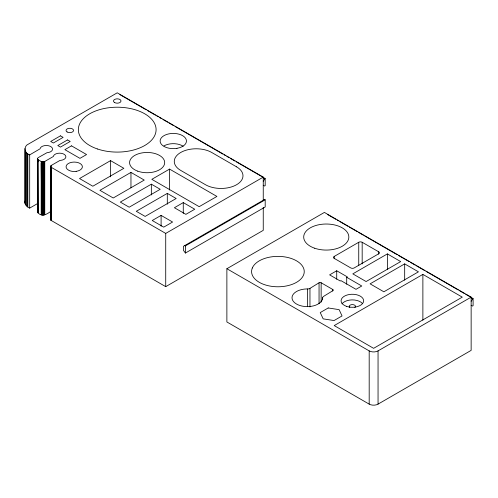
<?xml version="1.0" encoding="UTF-8"?>
<svg xmlns="http://www.w3.org/2000/svg" width="498" height="498" viewBox="0 0 498 498"><rect width="100%" height="100%" fill="white"/><g stroke="black" fill="none" stroke-linecap="round" stroke-linejoin="round"><path stroke-width="0.75" d="M263.249 200.246L263.249 177.114L117.235 92.815L28.579 144.003C23.151 146.144 24.446 153.49 29.681 154.878L40.058 148.809A6.269 3.617 0 0 1 46.438 145.497A6.269 3.617 0 0 1 52.564 148.97A6.269 3.617 0 0 1 46.949 152.718L38.103 157.692L37.369 158.719L38.103 159.74L38.103 212.976C42.243 217.495 47.596 213.804 51.369 210.947M38.103 159.74L41.203 161.533L41.203 214.769M37.456 203.62L29.681 208.114C26.904 206.95 23.916 204.037 25.193 200.781M322.636 297.835L322.611 298.42A15.32 8.846 0 0 1 306.749 306.612A15.32 8.846 0 0 1 292.015 297.748A15.32 8.846 0 0 1 306.849 288.933L307.596 288.946A3.156 1.824 0 0 0 309.961 288.373L319.056 282.789A1.457 0.84 0 0 1 321.148 282.771L332.757 289.475A1.556 0.896 0 0 1 332.795 290.72L323.712 296.31A3.984 2.297 0 0 0 322.636 297.835L322.636 299.385M38.109 161.806L37.705 159.441L38.103 212.976L37.369 211.949L37.705 211.227M263.249 207.355L263.249 230.35L165.722 286.655L51.001 220.353L50.665 219.63L50.665 166.394L51.4 165.367L60.009 160.4L61.024 160.319A6.269 3.617 0 0 0 65.823 156.347A6.269 3.617 0 0 0 59.474 153.179A6.269 3.617 0 0 0 53.354 156.49L44.235 161.763L41.203 161.533M50.665 219.63L51.001 218.908M263.249 181.21L265.197 178.527L265.197 185.679L264.594 186.028L263.249 185.25M471.145 301.24L473.1 298.557L473.1 305.71L472.496 306.058L471.145 305.28M110.568 160.63L79.537 178.545L92.833 186.221L123.865 168.305L110.568 160.63L110.568 176.827M130.962 172.401L99.93 190.317L113.227 197.992L144.258 180.077L130.962 172.401L130.962 187.833M169.563 169.096L151.834 179.33L199.188 206.67L216.916 196.436L169.563 169.096L169.563 190.037M151.348 184.173L120.317 202.088L129.187 207.205L160.219 189.29L151.348 184.173L151.348 194.973M167.309 193.386L136.278 211.301L145.142 216.418L176.174 198.503L167.309 193.386L167.309 204.186M161.103 215.397L152.239 220.514L163.724 227.144L172.588 222.027L161.103 215.397L161.103 226.198M183.27 202.599L174.4 207.722L185.885 214.352L194.755 209.228L183.27 202.599L183.27 213.399M50.665 166.394L51.4 167.415L165.722 233.419L263.249 177.114M184.802 245.533L185.405 245.888L265.197 199.816L265.197 206.969L185.405 253.04L183.451 250.357L183.451 246.311L264.594 199.468L265.197 199.816M226.876 268.727L324.403 212.422L471.145 297.144L471.145 350.38L378.05 404.127A6.269 3.617 0 0 1 369.186 404.127L226.876 321.963L226.876 268.727L369.186 350.891A6.269 3.617 0 0 0 378.05 350.891L471.145 297.144M334.251 258.73L334.251 256.414L358.741 242.271A2.428 1.401 0 0 1 362.177 242.271L378.692 251.807L378.692 254.123M346.695 277.299L347.361 276.913L336.716 270.775L329.626 274.865L340.265 281.009L340.931 280.623L356.002 289.326L361.766 286.001L346.695 277.299L346.695 284.209M387.388 253.905L352.814 273.869L366.111 281.544L400.685 261.581L387.388 253.905L387.388 269.418M404.675 263.884L370.101 283.848L383.871 291.797L418.445 271.833L404.675 263.884L404.675 280.175M422.877 274.392L334.22 325.58L373.618 348.332L462.281 297.144L422.877 274.392L422.877 320.152M119.862 94.614L146.107 109.765M147.452 110.544L155.525 115.206M156.87 115.978L158.215 116.756M159.559 117.534L161.582 118.698M162.927 119.476L167.633 122.197M168.984 122.975L173.69 125.695M175.035 126.467L222.811 154.05M224.156 154.828L225.501 155.606M226.845 156.384L228.868 157.549M230.213 158.327L234.919 161.041M236.27 161.819L265.197 178.527M327.765 214.644L335.839 219.307M337.183 220.085L338.528 220.863M339.873 221.635L347.946 226.297M349.297 227.076L357.371 231.738M358.716 232.516L363.422 235.23M364.773 236.008L397.068 254.659M398.412 255.437L409.175 261.649M410.526 262.427L415.232 265.148M416.577 265.92L424.657 270.582M426.002 271.36L458.297 290.01M459.642 290.782L464.354 293.503M465.698 294.281L473.1 298.557M263.249 178.097L264.594 178.875M471.145 298.128L472.49 298.906M378.05 350.891L378.05 404.127M369.186 350.891L369.186 404.127M362.177 242.271L362.177 263.909M358.741 242.271L358.741 265.453M336.716 270.775L336.716 279.216M332.757 289.475L332.757 291.019M321.148 282.771L321.148 302.087M319.056 282.789L319.056 303.649M309.961 288.373L309.961 306.917M307.596 288.946L307.596 306.718M185.405 245.888L185.405 253.04M165.722 233.419L165.722 286.655M51.4 167.415L51.4 220.651M51.001 165.672L51.001 220.353M50.752 166.021L50.752 220.004M44.752 161.533L44.752 214.769M44.235 161.763L44.235 214.999M43.625 161.906L43.625 215.142M42.977 161.956L42.977 215.192M42.33 161.906L42.33 215.142M37.705 159.441L37.705 212.677M37.456 158.339L37.456 212.329M37.369 158.719L37.369 211.949M29.681 154.878L29.681 208.114M27.807 153.795L27.807 207.031M27.234 153.396L27.234 206.633M26.307 152.525L26.307 205.761M25.603 151.585L25.603 204.821M25.13 150.601L25.13 203.831M24.919 148.56L24.9 202.817M163.985 145.889A13.166 7.601 0 0 1 183.171 146.238M334.251 256.414A2.428 1.401 0 0 0 334.251 258.394L350.76 267.93A2.428 1.401 0 0 0 354.196 267.93L378.692 253.787A2.428 1.401 0 0 0 378.692 251.807M342.002 303.817A11.286 6.518 0 0 1 352.005 299.896A11.286 6.518 0 0 1 362.413 303.45M349.82 307.471A3.137 1.811 0 0 1 350.306 305.044A3.137 1.811 0 0 1 354.539 305.106A3.137 1.811 0 0 1 354.794 307.546M41.726 161.763L41.191 163.574L41.726 214.999L41.726 161.763M252.324 267.992L251.988 268.926A26.332 15.201 0 0 0 276.054 286.742A26.332 15.201 0 0 0 304.228 271.061A26.332 15.201 0 0 0 274.274 256.526L272.643 256.688A26.332 15.201 0 0 0 252.324 267.992M60.451 135.836L50.703 141.463L53.361 143.001L63.115 137.373L60.451 135.836M67.547 139.932L57.793 145.559L60.451 147.097L70.206 141.463L67.547 139.932M71.494 145.846L64.883 149.655L79.96 158.358L86.565 154.542L71.494 145.846M328.226 307.963L320.245 312.57L323.165 318.863L334.065 320.55L342.045 315.944L339.126 309.65L328.226 307.963M176.964 148.323L175.352 148.535A13.166 7.601 0 0 1 170.422 148.441L168.834 148.18A13.166 7.601 0 0 1 162.89 136.365A13.166 7.601 0 0 1 184.179 136.751A13.166 7.601 0 0 1 176.964 148.323M76.157 171.343L75.154 171.449A8.149 4.706 0 0 1 71.139 171.125L70.218 170.87A8.149 4.706 0 0 1 66.682 164.987A8.149 4.706 0 0 1 76.337 162.23L78.23 162.672A8.149 4.706 0 0 1 82.294 167.415A8.149 4.706 0 0 1 76.157 171.343M236.556 166.824L211.731 152.488A21.943 12.668 0 0 0 180.699 152.488A21.943 12.668 0 0 0 180.699 170.403L205.525 184.739A21.943 12.668 0 0 0 236.556 184.739A21.943 12.668 0 0 0 236.556 166.824M114.577 102.538A3.76 2.173 0 0 0 120.871 101.567A3.76 2.173 0 0 0 116.264 98.909A3.76 2.173 0 0 0 114.577 102.538M67.13 131.976A3.76 2.173 0 0 0 73.424 131.005A3.76 2.173 0 0 0 68.817 128.347A3.76 2.173 0 0 0 67.13 131.976M97.515 148.995A38.869 22.441 0 0 0 156.092 129.835A38.869 22.441 0 0 0 98.056 110.126A38.869 22.441 0 0 0 97.515 148.995M137.753 171.163A17.555 10.134 0 0 0 164.67 163.002A17.555 10.134 0 0 0 138.973 153.627A17.555 10.134 0 0 0 137.753 171.163M314.699 248.234A22.572 13.029 0 0 0 348.837 237.235A22.572 13.029 0 0 0 315.278 225.669A22.572 13.029 0 0 0 314.699 248.234M346.409 306.314A11.286 6.518 0 0 0 363.64 300.979A11.286 6.518 0 0 0 347.025 295.034A11.286 6.518 0 0 0 346.409 306.314"/></g></svg>
